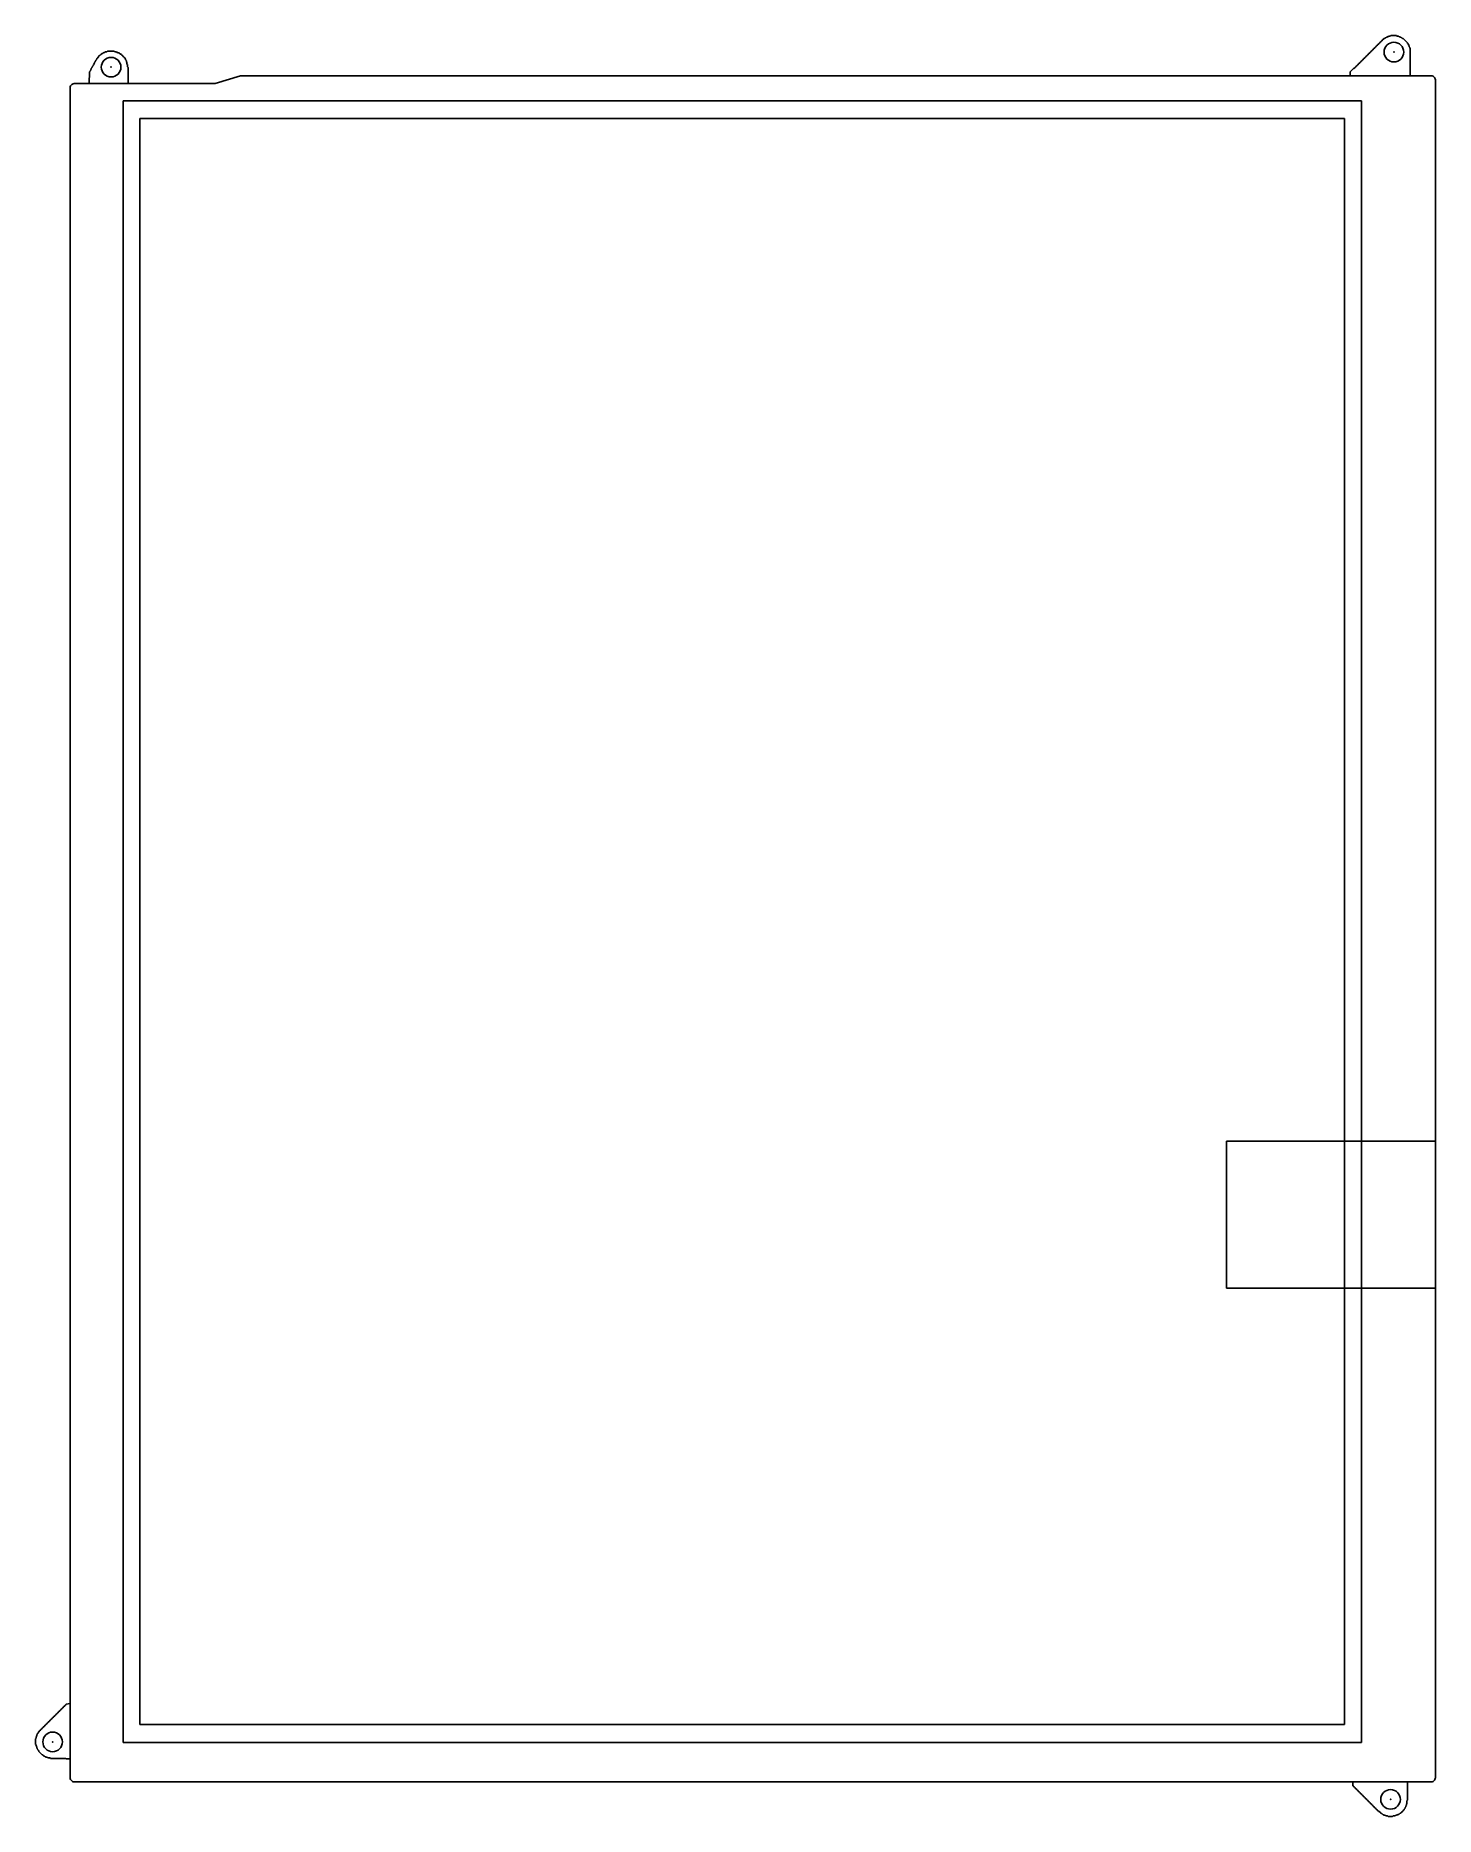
# Model space of a CAD drawing. Header units: metres. Extents: x -4 to 167, y -4 to 214.
import ezdxf

# ---------------------------------------------------------------- set-up
doc = ezdxf.new("R2010")
doc.units = ezdxf.units.M

msp = doc.modelspace()

# ---------------------------------------------------------------- linework, layer by layer
at = {"layer": 'ACTIVE'}
for p, q in [((8.532, 203.634), (155.988, 203.634)), ((8.532, 7.026), (8.532, 203.634)), ((155.988, 203.634), (155.988, 7.026)), ((155.988, 7.026), (8.532, 7.026))]:
    msp.add_line(p, q, dxfattribs=at)
at = {"layer": 'BEZEL'}
for p, q in [((6.486, 205.805), (158.094, 205.805)), ((6.486, 4.795), (6.486, 205.805)), ((158.094, 205.805), (158.094, 4.795)), ((158.094, 4.795), (6.486, 4.795))]:
    msp.add_line(p, q, dxfattribs=at)
at = {"layer": 'CONNECTOR'}
for p, q in [((141.56, 78.44), (167.12, 78.44)), ((141.56, 60.44), (141.56, 78.44)), ((167.12, 78.44), (167.12, 60.44)), ((167.12, 60.44), (141.56, 60.44))]:
    msp.add_line(p, q, dxfattribs=at)
at = {"layer": 'EARS'}
for p, q in [((161.324, 213.663), (161.393, 213.731)), ((161.393, 213.731), (161.461, 213.731)), ((161.461, 213.731), (161.529, 213.731)), ((161.529, 213.731), (161.597, 213.731)), ((161.597, 213.731), (161.665, 213.8)), ((161.665, 213.8), (161.733, 213.8)), ((161.733, 213.8), (161.802, 213.8)), ((161.802, 213.8), (161.87, 213.8)), ((161.87, 213.8), (161.938, 213.8)), ((161.938, 213.8), (162.006, 213.8)), ((162.006, 213.8), (162.074, 213.8)), ((162.074, 213.8), (162.143, 213.8)), ((162.143, 213.8), (162.211, 213.8)), ((162.211, 213.8), (162.279, 213.8)), ((162.279, 213.8), (162.347, 213.8)), ((162.347, 213.8), (162.415, 213.731)), ((162.415, 213.731), (162.483, 213.731)), ((162.483, 213.731), (162.552, 213.731)), ((162.552, 213.731), (162.62, 213.731)), ((162.62, 213.731), (162.688, 213.663)), ((3.75, 211.476), (3.818, 211.545)), ((3.818, 211.545), (3.887, 211.613)), ((3.887, 211.613), (3.955, 211.613)), ((3.955, 211.613), (4.023, 211.681)), ((4.023, 211.681), (4.091, 211.681)), ((4.091, 211.681), (4.159, 211.75)), ((4.159, 211.75), (4.227, 211.75)), ((4.227, 211.75), (4.296, 211.818)), ((4.296, 211.818), (4.364, 211.818)), ((4.364, 211.818), (4.432, 211.818)), ((4.432, 211.818), (4.5, 211.818)), ((4.5, 211.818), (4.568, 211.886)), ((4.568, 211.886), (4.637, 211.886)), ((4.637, 211.886), (4.705, 211.886)), ((4.705, 211.886), (4.773, 211.886)), ((4.773, 211.886), (4.841, 211.886)), ((4.841, 211.886), (4.909, 211.886)), ((4.909, 211.886), (4.977, 211.886)), ((4.977, 211.886), (5.046, 211.886)), ((5.046, 211.886), (5.114, 211.886)), ((5.114, 211.886), (5.182, 211.886)), ((5.182, 211.886), (5.25, 211.886)), ((5.25, 211.886), (5.318, 211.886)), ((5.318, 211.886), (5.387, 211.886)), ((5.387, 211.886), (5.455, 211.818)), ((5.455, 211.818), (5.523, 211.818)), ((5.523, 211.818), (5.591, 211.818)), ((5.591, 211.818), (5.659, 211.818)), ((5.659, 211.818), (5.727, 211.75)), ((5.727, 211.75), (5.796, 211.75)), ((5.796, 211.75), (5.864, 211.681)), ((5.864, 211.681), (5.932, 211.681)), ((5.932, 211.681), (6, 211.681)), ((6, 211.681), (6.068, 211.613)), ((6.068, 211.613), (6.137, 211.545)), ((6.137, 211.545), (6.205, 211.545)), ((6.205, 211.545), (6.273, 211.476)), ((158.87, 211.476), (158.938, 211.545)), ((158.938, 211.545), (159.006, 211.613)), ((159.006, 211.613), (159.074, 211.681)), ((159.074, 211.681), (159.142, 211.75)), ((159.142, 211.75), (159.211, 211.818)), ((159.211, 211.818), (159.279, 211.886)), ((159.279, 211.886), (159.347, 211.955)), ((159.347, 211.955), (159.415, 212.023)), ((159.415, 212.023), (159.483, 212.091)), ((159.483, 212.091), (159.552, 212.16)), ((159.552, 212.16), (159.62, 212.228)), ((159.62, 212.228), (159.688, 212.296)), ((159.688, 212.296), (159.756, 212.365)), ((159.756, 212.365), (159.824, 212.433)), ((159.824, 212.433), (159.892, 212.501)), ((159.892, 212.501), (159.961, 212.57)), ((159.961, 212.57), (160.029, 212.638)), ((160.029, 212.638), (160.097, 212.706)), ((160.097, 212.706), (160.165, 212.775)), ((160.165, 212.775), (160.233, 212.843)), ((160.233, 212.843), (160.302, 212.911)), ((160.302, 212.911), (160.37, 212.98)), ((160.37, 212.98), (160.438, 213.048)), ((160.438, 213.048), (160.506, 213.116)), ((160.506, 213.116), (160.574, 213.185)), ((160.574, 213.185), (160.642, 213.253)), ((160.642, 213.253), (160.711, 213.321)), ((160.711, 213.321), (160.779, 213.39)), ((160.779, 213.39), (160.847, 213.458)), ((160.847, 213.458), (160.915, 213.458)), ((160.915, 213.458), (160.983, 213.526)), ((160.983, 213.526), (161.052, 213.526)), ((161.052, 213.526), (161.12, 213.595)), ((161.12, 213.595), (161.188, 213.595)), ((161.188, 213.595), (161.256, 213.663)), ((161.256, 213.663), (161.324, 213.663)), ((162.688, 213.663), (162.756, 213.663)), ((162.756, 213.663), (162.824, 213.595)), ((162.824, 213.595), (162.893, 213.595)), ((162.893, 213.595), (162.961, 213.526)), ((162.961, 213.526), (163.029, 213.526)), ((163.029, 213.526), (163.097, 213.458)), ((163.097, 213.458), (163.165, 213.458)), ((163.165, 213.458), (163.233, 213.39)), ((163.233, 213.39), (163.302, 213.321)), ((163.302, 213.321), (163.37, 213.253)), ((163.37, 213.253), (163.438, 213.185)), ((163.438, 213.185), (163.506, 213.116)), ((163.506, 213.116), (163.574, 213.048)), ((163.574, 213.048), (163.643, 212.98)), ((163.643, 212.98), (163.711, 212.911)), ((163.711, 212.911), (163.711, 212.843)), ((163.711, 212.843), (163.779, 212.775)), ((163.779, 212.775), (163.847, 212.706)), ((163.847, 212.706), (163.847, 212.638)), ((163.847, 212.638), (163.915, 212.57)), ((163.915, 212.57), (163.915, 212.501)), ((163.915, 212.501), (163.915, 212.433)), ((163.915, 212.433), (163.984, 212.365)), ((163.984, 212.365), (163.984, 212.296)), ((163.984, 212.296), (164.052, 212.228)), ((164.052, 212.228), (164.052, 212.16)), ((164.052, 212.16), (164.052, 212.091)), ((164.052, 212.091), (164.052, 212.023)), ((164.052, 212.023), (164.052, 211.955)), ((164.052, 211.955), (164.052, 211.886)), ((164.052, 211.886), (164.052, 211.818)), ((164.052, 211.818), (164.052, 211.75)), ((164.052, 211.75), (164.052, 211.681)), ((164.052, 211.681), (164.052, 211.613)), ((164.052, 211.613), (164.052, 211.545)), ((164.052, 211.545), (164.052, 211.476)), ((2.318, 207.92), (2.386, 209.358)), ((2.386, 209.358), (2.455, 209.427)), ((2.455, 209.495), (2.523, 209.563)), ((2.455, 209.427), (2.455, 209.495)), ((2.523, 209.632), (2.591, 209.7)), ((2.523, 209.563), (2.523, 209.632)), ((2.591, 209.768), (2.659, 209.837)), ((2.591, 209.7), (2.591, 209.768)), ((2.659, 209.905), (2.727, 209.973)), ((2.659, 209.837), (2.659, 209.905)), ((2.727, 210.042), (2.796, 210.11)), ((2.727, 209.973), (2.727, 210.042)), ((2.796, 210.11), (2.864, 210.178)), ((2.864, 210.247), (2.932, 210.315)), ((2.864, 210.178), (2.864, 210.247)), ((2.932, 210.383), (3, 210.452)), ((2.932, 210.315), (2.932, 210.383)), ((3, 210.52), (3.068, 210.588)), ((3, 210.452), (3, 210.52)), ((3.068, 210.657), (3.136, 210.725)), ((3.068, 210.588), (3.068, 210.657)), ((3.136, 210.793), (3.205, 210.862)), ((3.136, 210.725), (3.136, 210.793)), ((3.205, 210.862), (3.273, 210.93)), ((3.273, 210.998), (3.341, 211.067)), ((3.273, 210.93), (3.273, 210.998)), ((3.341, 211.067), (3.409, 211.135)), ((3.409, 211.135), (3.477, 211.203)), ((3.477, 211.271), (3.546, 211.34)), ((3.477, 211.203), (3.477, 211.271)), ((3.546, 211.34), (3.614, 211.408)), ((3.614, 211.408), (3.682, 211.408)), ((3.682, 211.408), (3.75, 211.476)), ((6.273, 211.476), (6.341, 211.408)), ((6.341, 211.408), (6.409, 211.34)), ((6.409, 211.34), (6.478, 211.271)), ((6.478, 211.271), (6.546, 211.203)), ((6.546, 211.203), (6.614, 211.135)), ((6.614, 211.135), (6.682, 211.067)), ((6.682, 211.067), (6.75, 210.998)), ((6.75, 210.998), (6.75, 210.93)), ((6.75, 210.93), (6.818, 210.862)), ((6.818, 210.862), (6.818, 210.793)), ((6.818, 210.793), (6.887, 210.725)), ((6.887, 210.725), (6.887, 210.657)), ((6.887, 210.657), (6.887, 210.588)), ((6.887, 210.588), (6.955, 210.52)), ((6.955, 210.52), (6.955, 210.452)), ((6.955, 210.452), (6.955, 210.383)), ((6.955, 210.383), (6.955, 210.315)), ((6.955, 210.315), (7.023, 210.247)), ((7.023, 210.247), (7.023, 210.178)), ((7.023, 210.178), (7.023, 210.11)), ((7.023, 210.11), (7.023, 210.042)), ((7.023, 210.042), (7.023, 209.973)), ((7.023, 209.973), (7.091, 209.905)), ((7.091, 209.905), (7.091, 209.837)), ((7.091, 209.837), (7.091, 209.768)), ((7.091, 209.768), (7.091, 209.7)), ((7.091, 209.7), (7.091, 209.632)), ((7.091, 209.632), (7.091, 209.563)), ((7.091, 209.563), (7.091, 209.495)), ((7.091, 209.495), (7.091, 209.427)), ((7.091, 209.427), (7.091, 209.358)), ((7.091, 209.358), (7.091, 207.92)), ((156.688, 209.358), (156.756, 209.427)), ((156.688, 208.88), (156.688, 209.358)), ((156.756, 209.427), (156.824, 209.495)), ((156.824, 209.495), (156.892, 209.563)), ((156.892, 209.563), (156.961, 209.632)), ((156.961, 209.632), (157.029, 209.7)), ((157.029, 209.7), (157.097, 209.768)), ((157.097, 209.768), (157.165, 209.768)), ((157.165, 209.768), (157.233, 209.837)), ((157.233, 209.837), (157.301, 209.905)), ((157.301, 209.905), (157.37, 209.973)), ((157.37, 209.973), (157.438, 210.042)), ((157.438, 210.042), (157.506, 210.11)), ((157.506, 210.11), (157.574, 210.178)), ((157.574, 210.178), (157.642, 210.247)), ((157.642, 210.247), (157.711, 210.315)), ((157.711, 210.315), (157.779, 210.383)), ((157.779, 210.383), (157.847, 210.452)), ((157.847, 210.452), (157.915, 210.52)), ((157.915, 210.52), (157.983, 210.588)), ((157.983, 210.588), (158.051, 210.657)), ((158.051, 210.657), (158.12, 210.725)), ((158.12, 210.725), (158.188, 210.793)), ((158.188, 210.793), (158.256, 210.862)), ((158.256, 210.862), (158.324, 210.93)), ((158.324, 210.93), (158.392, 210.998)), ((158.392, 210.998), (158.461, 211.067)), ((158.461, 211.067), (158.529, 211.135)), ((158.529, 211.135), (158.597, 211.203)), ((158.597, 211.203), (158.665, 211.271)), ((158.665, 211.271), (158.733, 211.34)), ((158.733, 211.34), (158.802, 211.408)), ((158.802, 211.408), (158.87, 211.476)), ((164.052, 211.476), (164.052, 211.408)), ((164.052, 211.408), (164.052, 211.34)), ((164.052, 211.34), (164.052, 211.271)), ((164.052, 211.271), (164.052, 211.203)), ((164.052, 211.203), (164.052, 211.135)), ((164.052, 211.135), (164.052, 211.067)), ((164.052, 211.067), (164.052, 210.998)), ((164.052, 210.998), (164.052, 210.93)), ((164.052, 210.93), (164.052, 210.862)), ((164.052, 210.862), (164.052, 210.793)), ((164.052, 210.793), (164.052, 210.725)), ((164.052, 210.725), (164.052, 210.657)), ((164.052, 210.657), (164.052, 210.588)), ((164.052, 210.588), (164.052, 210.52)), ((164.052, 210.52), (164.052, 210.452)), ((164.052, 210.452), (164.052, 210.383)), ((164.052, 210.383), (164.052, 210.315)), ((164.052, 210.315), (164.052, 210.247)), ((164.052, 210.247), (164.052, 210.178)), ((164.052, 210.178), (164.052, 210.11)), ((164.052, 210.11), (164.052, 210.042)), ((164.052, 210.042), (164.052, 209.973)), ((164.052, 209.973), (164.052, 209.905)), ((164.052, 209.905), (164.052, 209.837)), ((164.052, 209.837), (164.052, 209.768)), ((164.052, 209.768), (164.052, 209.7)), ((164.052, 209.7), (164.052, 209.632)), ((164.052, 209.632), (164.052, 209.563)), ((164.052, 209.563), (164.052, 209.495)), ((164.052, 209.495), (164.052, 209.427)), ((164.052, 209.427), (164.052, 209.358)), ((164.052, 209.358), (164.052, 208.88)), ((7.091, 207.92), (2.318, 207.92)), ((164.052, 208.88), (156.688, 208.88)), ((-1.296, 8.678), (-1.227, 8.746)), ((-1.227, 8.746), (-1.159, 8.814)), ((-1.159, 8.814), (-1.091, 8.883)), ((-1.091, 8.883), (-1.023, 8.951)), ((-1.023, 8.951), (-0.955, 9.019)), ((-0.955, 9.019), (-0.886, 9.088)), ((-0.886, 9.088), (-0.818, 9.156)), ((-0.818, 9.156), (-0.75, 9.224)), ((-0.75, 9.224), (-0.682, 9.293)), ((-0.682, 9.293), (-0.614, 9.361)), ((-0.614, 9.361), (-0.545, 9.429)), ((-0.545, 9.429), (-0.477, 9.498)), ((-0.477, 9.498), (0, 9.566)), ((0, 9.566), (0, 2.801)), ((-3.477, 6.491), (-3.409, 6.56)), ((-3.409, 6.56), (-3.341, 6.628)), ((-3.341, 6.628), (-3.273, 6.696)), ((-3.273, 6.696), (-3.205, 6.765)), ((-3.205, 6.765), (-3.136, 6.833)), ((-3.136, 6.833), (-3.068, 6.901)), ((-3.068, 6.901), (-3, 6.969)), ((-3, 6.969), (-2.932, 7.038)), ((-2.932, 7.038), (-2.864, 7.106)), ((-2.864, 7.106), (-2.796, 7.174)), ((-2.796, 7.174), (-2.727, 7.243)), ((-2.727, 7.243), (-2.659, 7.311)), ((-2.659, 7.311), (-2.591, 7.379)), ((-2.591, 7.379), (-2.523, 7.448)), ((-2.523, 7.448), (-2.455, 7.516)), ((-2.455, 7.516), (-2.386, 7.584)), ((-2.386, 7.584), (-2.318, 7.653)), ((-2.318, 7.653), (-2.25, 7.721)), ((-2.25, 7.721), (-2.182, 7.789)), ((-2.182, 7.789), (-2.114, 7.858)), ((-2.114, 7.858), (-2.046, 7.926)), ((-2.046, 7.926), (-1.977, 7.994)), ((-1.977, 7.994), (-1.909, 8.063)), ((-1.909, 8.063), (-1.841, 8.131)), ((-1.841, 8.131), (-1.773, 8.199)), ((-1.773, 8.199), (-1.705, 8.268)), ((-1.705, 8.268), (-1.636, 8.336)), ((-1.636, 8.336), (-1.568, 8.404)), ((-1.568, 8.404), (-1.5, 8.473)), ((-1.5, 8.473), (-1.432, 8.541)), ((-1.432, 8.541), (-1.364, 8.609)), ((-1.364, 8.609), (-1.296, 8.678)), ((-4.227, 5.261), (-4.159, 5.33)), ((-4.227, 5.193), (-4.227, 5.261)), ((-4.227, 5.125), (-4.227, 5.193)), ((-4.227, 5.056), (-4.227, 5.125)), ((-4.227, 4.988), (-4.227, 5.056)), ((-4.227, 4.92), (-4.227, 4.988)), ((-4.227, 4.851), (-4.227, 4.92)), ((-4.227, 4.783), (-4.227, 4.851)), ((-4.227, 4.715), (-4.227, 4.783)), ((-4.227, 4.646), (-4.227, 4.715)), ((-4.227, 4.578), (-4.227, 4.646)), ((-4.159, 4.51), (-4.227, 4.578)), ((-4.159, 5.535), (-4.091, 5.603)), ((-4.159, 5.466), (-4.159, 5.535)), ((-4.159, 5.398), (-4.159, 5.466)), ((-4.159, 5.33), (-4.159, 5.398)), ((-4.159, 4.441), (-4.159, 4.51)), ((-4.159, 4.373), (-4.159, 4.441)), ((-4.091, 4.305), (-4.159, 4.373)), ((-4.091, 5.74), (-4.023, 5.808)), ((-4.091, 5.671), (-4.091, 5.74)), ((-4.091, 5.603), (-4.091, 5.671)), ((-4.023, 5.876), (-3.955, 5.945)), ((-4.023, 5.808), (-4.023, 5.876)), ((-3.955, 5.945), (-3.887, 6.013)), ((-3.887, 6.081), (-3.818, 6.15)), ((-3.887, 6.013), (-3.887, 6.081)), ((-3.818, 6.15), (-3.75, 6.218)), ((-3.75, 6.218), (-3.682, 6.286)), ((-3.682, 6.286), (-3.614, 6.355)), ((-3.614, 6.355), (-3.546, 6.423)), ((-3.546, 6.423), (-3.477, 6.491)), ((-4.091, 4.236), (-4.091, 4.305)), ((-4.091, 4.168), (-4.091, 4.236)), ((-4.023, 4.1), (-4.091, 4.168)), ((-4.023, 4.031), (-4.023, 4.1)), ((-3.955, 3.963), (-4.023, 4.031)), ((-3.955, 3.895), (-3.955, 3.963)), ((-3.887, 3.826), (-3.955, 3.895)), ((-3.818, 3.758), (-3.887, 3.826)), ((-3.818, 3.69), (-3.818, 3.758)), ((-3.75, 3.621), (-3.818, 3.69)), ((-3.682, 3.553), (-3.75, 3.621)), ((-3.614, 3.485), (-3.682, 3.553)), ((-3.546, 3.416), (-3.614, 3.485)), ((-3.477, 3.348), (-3.546, 3.416)), ((-3.409, 3.28), (-3.477, 3.348)), ((-3.341, 3.28), (-3.409, 3.28)), ((-3.273, 3.211), (-3.341, 3.28)), ((-3.205, 3.143), (-3.273, 3.211)), ((-3.136, 3.143), (-3.205, 3.143)), ((-3.068, 3.075), (-3.136, 3.143)), ((-3, 3.075), (-3.068, 3.075)), ((-2.932, 3.006), (-3, 3.075)), ((-2.864, 3.006), (-2.932, 3.006)), ((-2.796, 3.006), (-2.864, 3.006)), ((-2.727, 2.938), (-2.796, 3.006)), ((-2.659, 2.938), (-2.727, 2.938)), ((-2.591, 2.938), (-2.659, 2.938)), ((-2.523, 2.938), (-2.591, 2.938)), ((-2.455, 2.938), (-2.523, 2.938)), ((-2.386, 2.87), (-2.455, 2.938)), ((-2.318, 2.87), (-2.386, 2.87)), ((-2.25, 2.87), (-2.318, 2.87)), ((-2.182, 2.87), (-2.25, 2.87)), ((-2.114, 2.87), (-2.182, 2.87)), ((-2.046, 2.87), (-2.114, 2.87)), ((-1.977, 2.87), (-2.046, 2.87)), ((-1.909, 2.87), (-1.977, 2.87)), ((-1.841, 2.87), (-1.909, 2.87)), ((-1.773, 2.87), (-1.841, 2.87)), ((-1.705, 2.87), (-1.773, 2.87)), ((-1.636, 2.87), (-1.705, 2.87)), ((-1.568, 2.87), (-1.636, 2.87)), ((-1.5, 2.87), (-1.568, 2.87)), ((-1.432, 2.87), (-1.5, 2.87)), ((-1.364, 2.87), (-1.432, 2.87)), ((-1.296, 2.87), (-1.364, 2.87)), ((-1.227, 2.87), (-1.296, 2.87)), ((-1.159, 2.87), (-1.227, 2.87)), ((-1.091, 2.87), (-1.159, 2.87)), ((-1.023, 2.87), (-1.091, 2.87)), ((-0.955, 2.87), (-1.023, 2.87)), ((-0.886, 2.87), (-0.955, 2.87)), ((-0.818, 2.87), (-0.886, 2.87)), ((-0.75, 2.87), (-0.818, 2.87)), ((-0.682, 2.87), (-0.75, 2.87)), ((-0.614, 2.87), (-0.682, 2.87)), ((-0.545, 2.87), (-0.614, 2.87)), ((-0.477, 2.801), (-0.545, 2.87)), ((0, 2.801), (-0.477, 2.801)), ((157.029, -0.478), (157.029, 0)), ((157.029, 0), (163.711, 0)), ((163.711, 0), (163.711, -0.478)), ((157.097, -0.547), (157.029, -0.478)), ((157.165, -0.615), (157.097, -0.547)), ((157.233, -0.683), (157.165, -0.615)), ((157.301, -0.752), (157.233, -0.683)), ((157.37, -0.82), (157.301, -0.752)), ((157.438, -0.888), (157.37, -0.82)), ((157.506, -0.957), (157.438, -0.888)), ((157.574, -1.025), (157.506, -0.957)), ((157.642, -1.093), (157.574, -1.025)), ((157.711, -1.162), (157.642, -1.093)), ((157.779, -1.23), (157.711, -1.162)), ((157.847, -1.298), (157.779, -1.23)), ((157.915, -1.367), (157.847, -1.298)), ((157.983, -1.435), (157.915, -1.367)), ((158.051, -1.503), (157.983, -1.435)), ((158.12, -1.572), (158.051, -1.503)), ((158.188, -1.64), (158.12, -1.572)), ((158.256, -1.708), (158.188, -1.64)), ((158.324, -1.777), (158.256, -1.708)), ((158.392, -1.845), (158.324, -1.777)), ((158.461, -1.913), (158.392, -1.845)), ((158.529, -1.982), (158.461, -1.913)), ((158.597, -2.05), (158.529, -1.982)), ((158.665, -2.118), (158.597, -2.05)), ((158.733, -2.187), (158.665, -2.118)), ((163.711, -0.478), (163.711, -0.547)), ((163.711, -0.547), (163.711, -0.615)), ((163.711, -0.615), (163.711, -0.683)), ((163.711, -0.683), (163.711, -0.752)), ((163.711, -0.752), (163.711, -0.82)), ((163.711, -0.82), (163.711, -0.888)), ((163.711, -0.888), (163.711, -0.957)), ((163.711, -0.957), (163.711, -1.025)), ((163.711, -1.025), (163.711, -1.093)), ((163.711, -1.093), (163.711, -1.162)), ((163.711, -1.162), (163.711, -1.23)), ((163.711, -1.23), (163.711, -1.298)), ((163.711, -1.298), (163.711, -1.367)), ((163.711, -1.367), (163.711, -1.435)), ((163.711, -1.435), (163.711, -1.503)), ((163.711, -1.503), (163.711, -1.572)), ((163.711, -1.572), (163.711, -1.64)), ((163.711, -1.64), (163.711, -1.708)), ((163.711, -1.708), (163.711, -1.777)), ((163.711, -1.777), (163.711, -1.845)), ((163.711, -1.845), (163.711, -1.913)), ((163.711, -1.913), (163.711, -1.982)), ((163.711, -1.982), (163.711, -2.05)), ((163.711, -2.05), (163.711, -2.118)), ((163.711, -2.118), (163.711, -2.187)), ((158.802, -2.255), (158.733, -2.187)), ((158.87, -2.323), (158.802, -2.255)), ((158.938, -2.391), (158.87, -2.323)), ((159.006, -2.46), (158.938, -2.391)), ((159.074, -2.528), (159.006, -2.46)), ((159.142, -2.596), (159.074, -2.528)), ((159.211, -2.665), (159.142, -2.596)), ((159.279, -2.733), (159.211, -2.665)), ((159.347, -2.801), (159.279, -2.733)), ((159.415, -2.87), (159.347, -2.801)), ((159.483, -2.938), (159.415, -2.87)), ((159.552, -3.006), (159.483, -2.938)), ((159.62, -3.075), (159.552, -3.006)), ((159.688, -3.143), (159.62, -3.075)), ((159.756, -3.211), (159.688, -3.143)), ((159.824, -3.28), (159.756, -3.211)), ((159.892, -3.348), (159.824, -3.28)), ((159.961, -3.416), (159.892, -3.348)), ((160.029, -3.485), (159.961, -3.416)), ((160.097, -3.553), (160.029, -3.485)), ((160.165, -3.621), (160.097, -3.553)), ((160.233, -3.621), (160.165, -3.621)), ((160.302, -3.69), (160.233, -3.621)), ((160.37, -3.758), (160.302, -3.69)), ((160.438, -3.826), (160.37, -3.758)), ((160.506, -3.895), (160.438, -3.826)), ((160.574, -3.895), (160.506, -3.895)), ((160.642, -3.963), (160.574, -3.895)), ((160.711, -4.031), (160.642, -3.963)), ((160.779, -4.031), (160.711, -4.031)), ((160.847, -4.1), (160.779, -4.031)), ((160.915, -4.1), (160.847, -4.1)), ((160.983, -4.1), (160.915, -4.1)), ((161.052, -4.168), (160.983, -4.1)), ((161.12, -4.168), (161.052, -4.168)), ((161.188, -4.168), (161.12, -4.168)), ((161.256, -4.168), (161.188, -4.168)), ((161.324, -4.236), (161.256, -4.168)), ((161.393, -4.236), (161.324, -4.236)), ((161.461, -4.236), (161.393, -4.236)), ((161.529, -4.236), (161.461, -4.236)), ((161.597, -4.236), (161.529, -4.236)), ((161.665, -4.236), (161.597, -4.236)), ((161.733, -4.236), (161.665, -4.236)), ((161.802, -4.236), (161.733, -4.236)), ((161.87, -4.236), (161.802, -4.236)), ((161.938, -4.168), (161.87, -4.236)), ((162.006, -4.168), (161.938, -4.168)), ((162.074, -4.168), (162.006, -4.168)), ((162.143, -4.168), (162.074, -4.168)), ((162.211, -4.168), (162.143, -4.168)), ((162.279, -4.1), (162.211, -4.168)), ((162.347, -4.1), (162.279, -4.1)), ((162.415, -4.031), (162.347, -4.1)), ((162.483, -4.031), (162.415, -4.031)), ((162.552, -4.031), (162.483, -4.031)), ((162.62, -3.963), (162.552, -4.031)), ((162.688, -3.963), (162.62, -3.963)), ((162.756, -3.895), (162.688, -3.963)), ((162.824, -3.826), (162.756, -3.895)), ((162.893, -3.826), (162.824, -3.826)), ((162.961, -3.758), (162.893, -3.826)), ((163.029, -3.69), (162.961, -3.758)), ((163.097, -3.621), (163.029, -3.69)), ((163.165, -3.553), (163.097, -3.621)), ((163.233, -3.485), (163.165, -3.553)), ((163.302, -3.416), (163.233, -3.485)), ((163.37, -3.28), (163.302, -3.348)), ((163.302, -3.348), (163.302, -3.416)), ((163.438, -3.211), (163.37, -3.28)), ((163.506, -3.075), (163.438, -3.143)), ((163.438, -3.143), (163.438, -3.211)), ((163.574, -2.87), (163.506, -2.938)), ((163.506, -2.938), (163.506, -3.006)), ((163.506, -3.006), (163.506, -3.075)), ((163.643, -2.665), (163.574, -2.733)), ((163.574, -2.733), (163.574, -2.801)), ((163.574, -2.801), (163.574, -2.87)), ((163.711, -2.255), (163.643, -2.323)), ((163.643, -2.323), (163.643, -2.391)), ((163.643, -2.391), (163.643, -2.46)), ((163.643, -2.46), (163.643, -2.528)), ((163.643, -2.528), (163.643, -2.596)), ((163.643, -2.596), (163.643, -2.665)), ((163.711, -2.187), (163.711, -2.255))]:
    msp.add_line(p, q, dxfattribs=at)
at = {"layer": 'HOLE_CENTERS'}
for p in [(162.04, 211.784), (5.012, 209.939), (-2.148, 4.885), (161.631, -2.152)]:
    msp.add_point(p, dxfattribs=at)
at = {"layer": 'HOLES'}
for centre in [(162.04, 211.784), (5.012, 209.939), (-2.148, 4.885), (161.631, -2.152)]:
    msp.add_circle(centre, 1.2, dxfattribs=at)
at = {"layer": 'OUTLINE'}
for p, q in [((0, 207.42), (0.013, 207.531)), ((0, 0.5), (0, 207.42)), ((0.013, 207.531), (0.05, 207.637)), ((0.05, 207.637), (0.109, 207.732)), ((0.109, 207.732), (0.188, 207.811)), ((0.188, 207.811), (0.283, 207.87)), ((0.283, 207.87), (0.389, 207.907)), ((0.389, 207.907), (0.5, 207.92)), ((0.5, 207.92), (17.76, 207.92)), ((17.76, 207.92), (20.86, 208.88)), ((20.86, 208.88), (166.62, 208.88)), ((166.62, 208.88), (166.731, 208.867)), ((166.731, 208.867), (166.837, 208.83)), ((166.837, 208.83), (166.932, 208.771)), ((166.932, 208.771), (167.011, 208.692)), ((167.011, 208.692), (167.07, 208.597)), ((167.07, 208.597), (167.107, 208.491)), ((167.107, 208.491), (167.12, 208.38)), ((167.12, 208.38), (167.12, 0.5)), ((0.013, 0.389), (0, 0.5)), ((0.05, 0.283), (0.013, 0.389)), ((0.109, 0.188), (0.05, 0.283)), ((0.188, 0.109), (0.109, 0.188)), ((0.283, 0.05), (0.188, 0.109)), ((0.389, 0.013), (0.283, 0.05)), ((0.5, 0), (0.389, 0.013)), ((166.62, 0), (0.5, 0)), ((166.731, 0.013), (166.62, 0)), ((166.837, 0.05), (166.731, 0.013)), ((166.932, 0.109), (166.837, 0.05)), ((167.011, 0.188), (166.932, 0.109)), ((167.07, 0.283), (167.011, 0.188)), ((167.107, 0.389), (167.07, 0.283)), ((167.12, 0.5), (167.107, 0.389))]:
    msp.add_line(p, q, dxfattribs=at)

doc.saveas('drawing.dxf')
